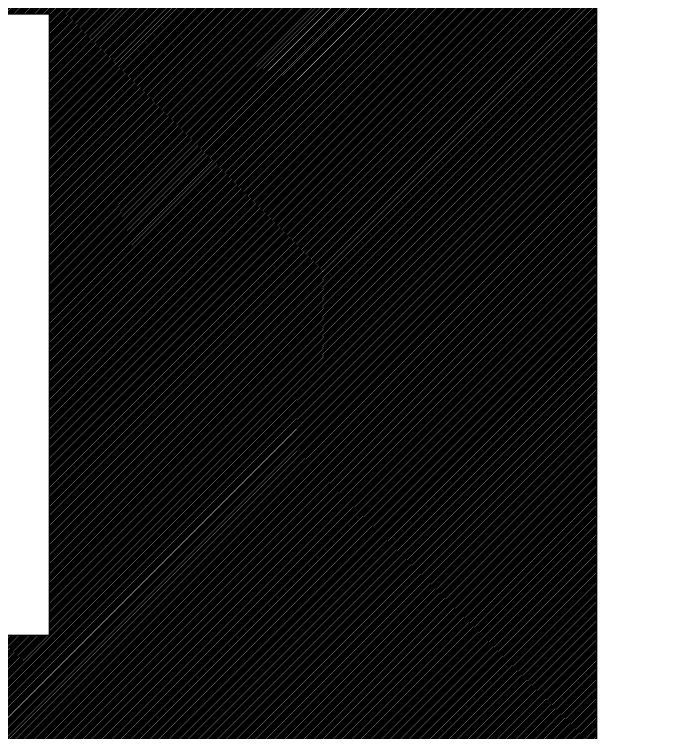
# Model space of a CAD drawing. Extents: x 97062 to 182372, y 141672 to 394177.
# Drawn here: x 133678.4 to 133744.7, y 154864.6 to 154938.1 of the extents above; entities that cross this region are included whole.
import ezdxf

# ---------------------------------------------------------------- set-up
doc = ezdxf.new("R2010")
doc.units = 13
doc.header["$MEASUREMENT"] = 0
doc.layers.add('Control', color=92, linetype='Continuous')
doc.layers.add('Flow', color=7, linetype='Continuous')

msp = doc.modelspace()

# ---------------------------------------------------------------- hatches: boundary and pattern name
at = {"layer": 'Control'}
h = msp.add_hatch(dxfattribs=at)
h.set_pattern_fill('ANSI31', color=256)
h.paths.add_polyline_path([(133547.294, 155382.093), (133547.294, 155156.88), (133586.288, 155156.88), (133586.288, 155115.377), (133702.671, 155115.377), (133702.671, 155064.47), (133640.615, 155064.47), (133640.615, 155003.797), (133519.844, 155003.797), (133519.844, 154911.891), (133565.156, 154911.891), (133565.156, 154866.199), (133518.407, 154866.199), (133518.407, 154838.188), (133453.904, 154844.274), (133328.575, 154863.809), (133467.915, 155207.412), (133510.806, 155385.658)])
h.paths.add_polyline_path([(133606.714, 154832.094), (133606.714, 154884.53), (133672.021, 154884.53), (133672.021, 154928.119), (133640.615, 154928.119), (133640.615, 154993.797), (133529.844, 154993.797), (133529.844, 154921.891), (133575.156, 154921.891), (133575.156, 154856.199), (133528.407, 154856.199), (133528.407, 154837.368)])
h.paths.add_polyline_path([(133616.714, 154831.566), (133616.714, 154874.53), (133682.021, 154874.53), (133682.021, 154938.119), (133650.615, 154938.119), (133650.615, 155054.47), (133702.671, 155054.47), (133702.671, 154998.646), (133844.944, 154998.646), (133844.944, 154883.43), (133805.537, 154883.43), (133805.537, 154978.975), (133738.022, 154978.975), (133738.022, 154827.788)])
h.paths.add_polyline_path([(133765.861, 155187.417), (133643.641, 155187.417), (133643.641, 155243.24), (133596.288, 155243.24), (133596.288, 155125.377), (133712.671, 155125.377), (133712.671, 155008.646), (133765.861, 155008.646)])
h.paths.add_polyline_path([(133874.019, 154829.302), (134081.661, 154841.118), (134112, 154854.618), (134099.18, 154883.427), (134103.748, 154885.459), (134104.785, 154883.129), (134123.935, 154891.65), (134120.832, 154898.622), (134118.548, 154897.606), (134112.789, 154910.549), (134111.266, 154909.871), (134099.747, 154935.757), (134095.94, 154934.063), (134077.306, 154975.938), (134074.261, 154974.583), (134045.463, 155039.298), (134036.327, 155035.232), (134004.141, 155107.561), (133996.527, 155104.173), (133958.582, 155189.445), (133954.775, 155187.751), (133923.267, 155258.557), (133919.46, 155256.863), (133897.416, 155306.4), (133878.383, 155297.93), (133640.939, 155375.407), (133640.939, 155314.147), (133721.156, 155314.147), (133721.156, 155250.593), (133835.249, 155250.593), (133835.249, 155126.721), (133775.861, 155126.721), (133775.861, 155008.646), (133854.944, 155008.646), (133854.944, 154873.43), (133795.537, 154873.43), (133795.537, 154968.975), (133748.022, 154968.975), (133748.022, 154827.692)])
edge = h.paths.add_edge_path()
edge.add_line((134194.718, 155176.259), (134306.345, 155225.933))
edge.add_arc((134350.799, 155241.987), 47.264, 121.66669, 199.85744, ccw=False)
edge.add_line((134325.986, 155282.214), (134320.885, 155293.678))
edge.add_line((134320.885, 155293.678), (134165.74, 155224.639))
edge.add_line((134165.74, 155224.639), (134155.576, 155247.479))
edge.add_line((134155.576, 155247.479), (134310.721, 155316.518))
edge.add_line((134310.721, 155316.518), (134266.012, 155416.991))
edge.add_line((134266.012, 155416.991), (133993.399, 155295.68))
edge.add_line((133993.399, 155295.68), (133995.596, 155290.742))
edge.add_line((133995.596, 155290.742), (133991.789, 155289.048))
edge.add_line((133991.789, 155289.048), (134023.297, 155218.242))
edge.add_line((134023.297, 155218.242), (134019.49, 155216.548))
edge.add_line((134019.49, 155216.548), (134057.436, 155131.277))
edge.add_line((134057.436, 155131.277), (134049.822, 155127.889))
edge.add_line((134049.822, 155127.889), (134082.008, 155055.56))
edge.add_line((134082.008, 155055.56), (134075.917, 155052.85))
edge.add_line((134075.917, 155052.85), (134104.715, 154988.135))
edge.add_line((134104.715, 154988.135), (134100.147, 154986.102))
edge.add_line((134100.147, 154986.102), (134118.781, 154944.227))
edge.add_line((134118.781, 154944.227), (134114.974, 154942.533))
edge.add_line((134114.974, 154942.533), (134117.936, 154935.877))
edge.add_line((134117.936, 154935.877), (134155.324, 154952.514))
edge.add_line((134155.324, 154952.514), (134151.751, 154960.544))
edge.add_line((134151.751, 154960.544), (134182.489, 154974.223))
edge.add_line((134182.489, 154974.223), (134215.264, 154900.57))
edge.add_line((134215.264, 154900.57), (134302.116, 154939.219))
edge.add_line((134302.116, 154939.219), (134206.482, 155154.131))
edge.add_line((134206.482, 155154.131), (134204.882, 155153.419))
edge.add_line((134204.882, 155153.419), (134194.718, 155176.259))
h.paths.add_polyline_path([(134184.525, 154886.892), (134163.973, 154877.746), (134149.707, 154909.805), (134145.139, 154907.772), (134147.053, 154903.471), (134130.979, 154896.318), (134128.446, 154902.01), (134130.73, 154903.027), (134129.239, 154906.376), (134168.15, 154923.691)])
h.paths.add_polyline_path([(134159.405, 154875.713), (134141.694, 154867.832), (134133.247, 154886.816), (134134.883, 154887.545), (134132.334, 154893.273), (134148.408, 154900.426)])
h.paths.add_polyline_path([(134138.649, 154866.477), (134116.568, 154856.651), (134106.141, 154880.083), (134125.29, 154888.605), (134127.269, 154884.157), (134130.201, 154885.461)])
h.paths.add_polyline_path([(134123.291, 154923.843), (134160.679, 154940.48), (134166.795, 154926.736), (134127.884, 154909.421), (134124.97, 154915.97), (134126.493, 154916.647)], flags=17)
h.paths.add_polyline_path([(134159.324, 154943.526), (134156.001, 154950.991), (134118.614, 154934.354), (134121.936, 154926.888)], flags=17)

# ---------------------------------------------------------------- linework, layer by layer
at = {"layer": 'Flow'}
msp.add_lwpolyline([(133616.714, 154831.566), (133616.714, 154874.53), (133682.021, 154874.53), (133682.021, 154938.119), (133650.615, 154938.119), (133650.615, 155054.47), (133702.671, 155054.47), (133702.671, 154998.646), (133844.944, 154998.646), (133844.944, 154883.43), (133805.537, 154883.43), (133805.537, 154978.975), (133738.022, 154978.975), (133738.022, 154827.788)], close=True, dxfattribs=at)
for radius in [15100, 15000, 6000]:
    msp.add_circle((133772.127, 157871.963), radius, dxfattribs=at)

doc.saveas('drawing.dxf')
